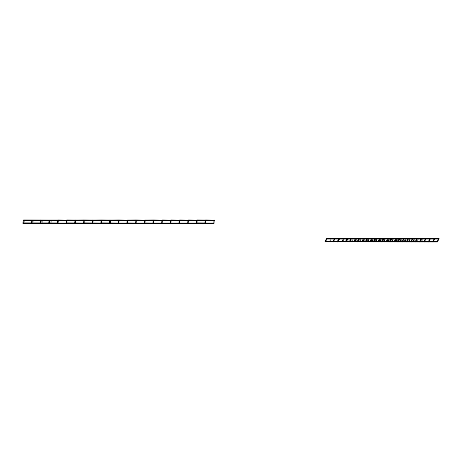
<?xml version="1.0" encoding="UTF-8"?>
<svg xmlns="http://www.w3.org/2000/svg" width="462" height="462" viewBox="0 0 462 462"><rect width="100%" height="100%" fill="white"/><g stroke="black" fill="none" stroke-linecap="round" stroke-linejoin="round"><path stroke-width="0.35" stroke-dasharray="2.31 1.73" d="M24.232 222.135L24.376 220.969M32.912 222.135L33.056 220.969M41.592 222.135L41.736 220.969M42.487 222.592L42.712 220.969M50.964 222.592L51.19 220.969M329.932 241.031L330.549 239.865M330.272 240.581L330.89 239.408M342.215 241.031L342.833 239.865M342.406 241.031L343.174 239.408M342.746 240.581L343.364 239.408M343.07 241.031L343.688 239.865M343.416 240.581L344.034 239.408M347.176 241.747L348.412 239.408M351.83 241.031L352.448 239.865M351.559 241.747L352.795 239.408M354.025 241.031L354.643 239.865M354.366 240.581L354.983 239.408M354.21 241.031L354.828 239.865M353.938 241.747L355.174 239.408M354.689 241.031L355.307 239.865M355.035 240.581L355.648 239.408M354.88 241.031L355.497 239.865M354.602 241.747L355.838 239.408M355.359 241.031L355.977 239.865M355.7 240.581L356.317 239.408M355.544 241.031L356.162 239.865M355.89 240.581L356.508 239.408M359.736 241.031L360.354 239.865M359.927 241.031L360.695 239.408M360.268 240.581L360.886 239.408M362.116 241.031L362.734 239.865M362.462 240.581L363.08 239.408M362.306 241.031L362.924 239.865M362.035 241.747L363.265 239.408M362.786 241.031L363.403 239.865M362.976 241.031L363.744 239.408M362.699 241.747L363.935 239.408M363.45 241.031L364.068 239.865M363.64 241.031L364.408 239.408M363.981 240.581L364.599 239.408M367.509 240.581L368.127 239.408M367.082 241.747L368.312 239.408M367.833 241.031L368.451 239.865M368.174 240.581L368.792 239.408M368.023 241.031L368.636 239.865M367.746 241.747L368.982 239.408M370.212 241.031L370.83 239.865M370.553 240.581L371.171 239.408M370.126 241.747L371.361 239.408M370.876 241.031L371.494 239.865M371.223 240.581L371.841 239.408M371.067 241.031L371.685 239.865M370.795 241.747L372.026 239.408M371.546 241.031L372.164 239.865M371.887 240.581L372.505 239.408M371.737 241.031L372.349 239.865M371.46 241.747L372.695 239.408M372.401 241.031L373.019 239.865M372.129 241.747L373.053 239.997M375.6 240.581L376.218 239.408M375.173 241.747L376.409 239.408M375.924 241.031L376.542 239.865M376.27 240.581L376.888 239.408M376.114 241.031L376.732 239.865M375.843 241.747L377.073 239.408M378.303 241.031L378.921 239.865M378.649 240.581L379.267 239.408M378.493 241.031L379.111 239.865M378.222 241.747L379.452 239.408M378.973 241.031L379.591 239.865M379.314 240.581L379.931 239.408M379.163 241.031L379.781 239.865M378.886 241.747L380.122 239.408M379.637 241.031L380.255 239.865M379.983 240.581L380.601 239.408M379.828 241.031L380.445 239.865M379.556 241.747L380.786 239.408M380.307 241.031L381.266 239.408M380.497 241.031L381.11 239.865M380.22 241.747L381.144 239.997M383.697 240.581L384.315 239.408M383.269 241.747L384.499 239.408M384.02 241.031L384.638 239.865M384.211 241.031L384.979 239.408M383.934 241.747L385.169 239.408M386.399 241.031L387.358 239.408M386.59 241.031L387.208 239.865M386.313 241.747L387.549 239.408M387.064 241.031L387.682 239.865M387.254 241.031L388.028 239.408M386.983 241.747L388.219 239.408M387.733 241.031L388.351 239.865M388.074 240.581L388.692 239.408M387.647 241.747L388.883 239.408M388.398 241.031L389.016 239.865M388.744 240.581L389.362 239.408M388.588 241.031L389.206 239.865M388.317 241.747L389.241 239.997M391.978 240.581L392.596 239.408M392.111 241.031L392.729 239.865M392.457 240.581L393.075 239.408M392.302 241.031L392.919 239.865M392.03 241.747L393.266 239.408M394.496 241.031L395.108 239.865M394.837 240.581L395.455 239.408M394.681 241.031L395.299 239.865M394.409 241.747L395.645 239.408M395.16 241.031L395.778 239.865M395.501 240.581L396.119 239.408M395.351 241.031L395.969 239.865M395.074 241.747L396.309 239.408M395.824 241.031L396.442 239.865M396.171 240.581L396.789 239.408M396.015 241.031L396.633 239.865M395.743 241.747L396.979 239.408M396.494 241.031L397.112 239.865M396.835 240.581L397.453 239.408M396.685 241.031L397.303 239.865M396.408 241.747L397.337 239.997M399.884 240.581L400.502 239.408M399.457 241.747L400.693 239.408M400.207 241.031L400.825 239.865M400.548 240.581L401.166 239.408M400.398 241.031L401.016 239.865M400.121 241.747L401.357 239.408M401.062 241.031L401.68 239.865M404.452 240.581L405.07 239.408M404.591 241.031L405.203 239.865M404.776 241.031L405.549 239.408M404.504 241.747L405.74 239.408M405.445 241.031L406.063 239.865M408.835 240.581L409.453 239.408M408.968 241.031L409.586 239.865M409.309 240.581L409.927 239.408M409.159 241.031L409.777 239.865M408.882 241.747L410.117 239.408M413.213 240.581L413.831 239.408M413.351 241.031L413.964 239.865M413.692 240.581L414.31 239.408M413.536 241.031L414.154 239.865M413.265 241.747L414.501 239.408M417.405 240.581L418.023 239.408M417.596 240.581L418.214 239.408M421.789 240.581L422.401 239.408M421.356 241.747L422.591 239.408"/><path stroke-width="0.69" d="M23.106 223.308L23.464 220.253L57.975 220.253L57.617 223.308L23.1 223.175L57.611 223.175L57.975 220.253M66.649 220.253L66.297 223.308L57.819 223.308L58.177 220.253L66.661 220.386L58.177 220.253M66.499 223.308L66.857 220.253L75.329 220.253L74.977 223.308L66.493 223.175L74.965 223.175L75.329 220.253M75.179 223.308L75.531 220.253L84.009 220.253L75.543 220.386L75.179 223.308L83.651 223.308L84.009 220.253M83.859 223.308L84.211 220.253L92.689 220.253L92.331 223.308L83.847 223.175L92.325 223.175L92.689 220.253M92.533 223.308L92.891 220.253L101.363 220.253L92.897 220.386L92.533 223.308L101.011 223.308L101.363 220.253M101.213 223.308L101.571 220.253L110.043 220.253L109.69 223.308L101.207 223.175L109.679 223.175L110.043 220.253M109.892 223.308L110.245 220.253L118.722 220.253L110.256 220.386L109.892 223.308L118.364 223.308L118.722 220.253M127.402 220.253L127.044 223.308L118.567 223.308L118.925 220.253L127.408 220.386L118.925 220.253M127.246 223.308L127.604 220.253L136.076 220.253L127.61 220.386L127.246 223.308L135.724 223.308L136.076 220.253M144.756 220.253L144.398 223.308L135.926 223.308L136.278 220.253L144.762 220.386L136.278 220.253M144.606 223.308L144.958 220.253L153.436 220.253L144.97 220.386L144.606 223.308L153.078 223.308L153.436 220.253M162.116 220.253L161.758 223.308L153.28 223.308L153.638 220.253L162.122 220.386L153.638 220.253M170.79 220.253L170.438 223.308L161.96 223.308L162.318 220.253L170.801 220.386L162.318 220.253M179.47 220.253L179.112 223.308L170.64 223.308L170.992 220.253L179.475 220.386L170.992 220.253M188.15 220.253L187.791 223.308L179.32 223.308L179.672 220.253L188.155 220.386L179.672 220.253M196.824 220.253L196.471 223.308L187.994 223.308L188.352 220.253L196.835 220.386L188.352 220.253M196.673 223.308L197.031 220.253L205.503 220.253L205.151 223.308L196.668 223.175L205.14 223.175L205.503 220.253M214.183 220.253L213.825 223.308L205.353 223.308L205.706 220.253L214.189 220.386L205.706 220.253M325.242 241.614L326.784 238.692L438.865 238.692L437.358 241.747L325.242 241.614L437.323 241.614L438.865 238.692M325.277 241.747L326.784 238.692M347.077 239.408L345.807 241.614M350.791 239.408L349.555 241.747L351.103 238.825M358.697 239.408L357.461 241.747L359.003 238.825M358.887 239.408L357.652 241.747L359.193 238.825M366.672 239.997L365.713 241.614M374.266 240.581L373.648 241.747L375.196 238.825M374.457 240.581L373.839 241.747L375.381 238.825M390.956 239.997L391.539 238.692L390.026 241.747M57.981 220.386L23.464 220.253M75.341 220.386L66.857 220.253M92.695 220.386L84.211 220.253M110.054 220.386L101.571 220.253M205.515 220.386L197.031 220.253M75.167 223.175L83.651 223.308M92.527 223.175L101.011 223.308M109.881 223.175L118.364 223.308M127.241 223.175L135.724 223.308M144.594 223.175L153.078 223.308M326.819 238.825L438.9 238.825M391.383 238.825L389.841 241.747M383.477 238.825L381.935 241.747M383.287 238.825L381.745 241.747M367.29 238.825L365.558 241.747L367.099 238.825M347.389 238.825L345.657 241.747L347.199 238.825M213.825 223.308L205.353 223.308M196.471 223.308L187.994 223.308M187.791 223.308L179.32 223.308M179.112 223.308L170.64 223.308M170.438 223.308L161.96 223.308M161.758 223.308L153.28 223.308M144.398 223.308L135.926 223.308M127.044 223.308L118.567 223.308M66.297 223.308L57.819 223.308M49.509 220.386L49.134 223.175M49.301 220.386L48.932 223.175M40.829 220.386L40.454 223.175M32.149 220.386L31.78 223.175M31.947 220.386L31.578 223.175M40.616 220.253L40.263 223.308L40.616 220.253M334.69 238.692L333.183 241.747L334.69 238.692M339.068 238.692L337.56 241.747L339.068 238.692M339.258 238.692L337.751 241.747L339.258 238.692M399.439 238.692L397.932 241.747L399.439 238.692M403.823 238.692L402.315 241.747L403.823 238.692M408.2 238.692L406.693 241.747L408.2 238.692M412.583 238.692L411.076 241.747L412.583 238.692M416.961 238.692L415.454 241.747L416.961 238.692M421.344 238.692L419.837 241.747L421.344 238.692M425.721 238.692L424.214 241.747L425.721 238.692M430.105 238.692L428.597 241.747L430.105 238.692M434.482 238.692L432.975 241.747L434.482 238.692"/></g></svg>
